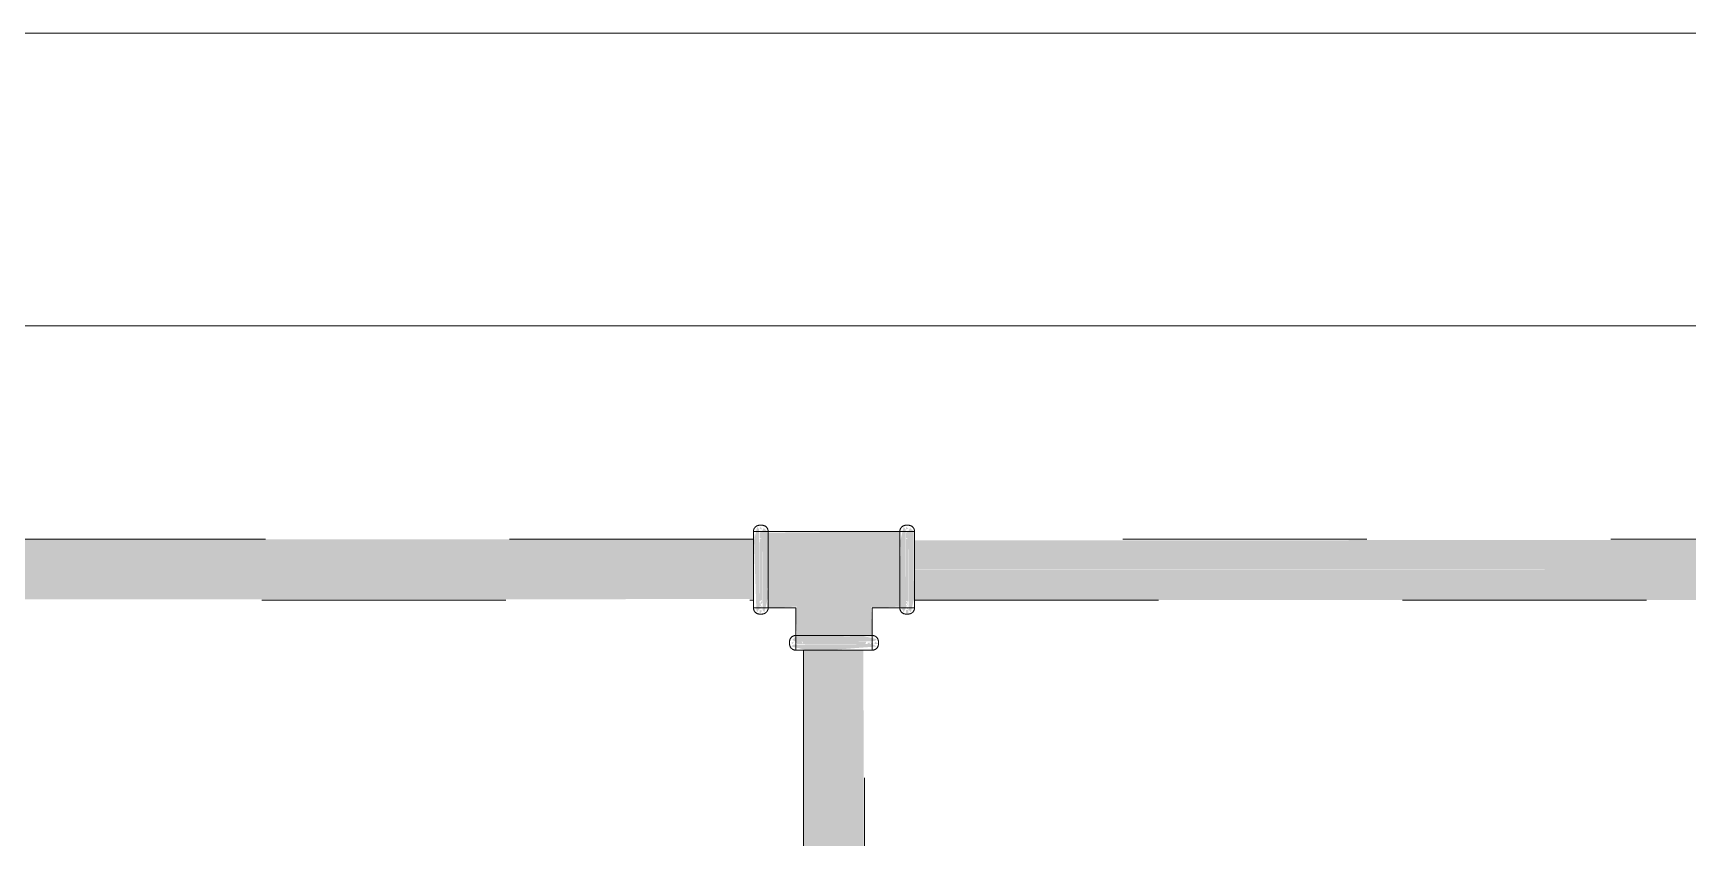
# Model space of a CAD drawing. Header units: metres. Extents: x 5 to 242, y -3 to 162.
# Drawn here: x 36.075 to 36.753, y 103.754 to 104.084 of the extents above; entities that cross this region are included whole.
import ezdxf

# ---------------------------------------------------------------- set-up
doc = ezdxf.new("R2010")
doc.units = ezdxf.units.M
doc.linetypes.add('Aligning Line', pattern=[0.012, 0.006, -0.006])
doc.linetypes.add('IMPORT-Dashed _3_', pattern=[0.75, 0.5, -0.25])
doc.layers.add('1053_ARQ_BASE_MATADOURO_dwg', color=7, linetype='Continuous', lineweight=5, true_color=0x767676)
for name, color, linetype, lineweight in [('A-PROJEÇÃO', 7, 'IMPORT-Dashed _3_', 15), ('A-VISTA03', 7, 'Continuous', 9), ('P-PIPE', 7, 'Continuous', 5)]:
    doc.layers.add(name, color=color, linetype=linetype, lineweight=lineweight)

# ---------------------------------------------------------------- blocks, each defined once
blk = doc.blocks.new('1053_ARQ_BASE_MATADOURO_dwg_arq geral tgov-4039641-CURRAL BOVINO')
at = {"layer": 'A-PROJEÇÃO', "color": 253, "true_color": 0xaaaaaa, "flags": 128}
blk.add_lwpolyline([(12.19959, 15.27815), (-3.05039, 15.27815), (-3.05039, 20.77815), (12.19959, 20.77815)], close=True, dxfattribs=at)
at = {"layer": 'A-VISTA03', "color": 253, "true_color": 0xaaaaaa, "flags": 128}
blk.add_lwpolyline([(11.69961, 20.27815), (11.69961, 20.89815), (-3.05039, 20.89815), (-3.05039, 20.77815), (11.57961, 20.77815), (11.57961, 20.27815)], dxfattribs=at)
blk = doc.blocks.new('1053_ARQ_BASE_MATADOURO_dwg-3625622-CURRAL BOVINO')
blk.add_blockref('1053_ARQ_BASE_MATADOURO_dwg_arq geral tgov-4039641-CURRAL BOVINO', (130.20979, 83.18603))

msp = doc.modelspace()

# ---------------------------------------------------------------- hatches: boundary and pattern name
at = {"layer": 'P-PIPE', "true_color": 0x7f7f7f}
h = msp.add_hatch(color=8, dxfattribs=at)
h.paths.add_polyline_path([(36.36992, 103.86418), (36.37015, 103.87062), (36.37021, 103.87935), (36.36992, 103.86551)])
h.paths.add_polyline_path([(36.36992, 103.84848), (36.37022, 103.84905), (36.36992, 103.84902)])
h.paths.add_polyline_path([(36.43561, 103.84848), (36.43592, 103.84905), (36.43553, 103.84848)])
h.paths.add_polyline_path([(36.37568, 103.84848), (36.38779, 103.84905), (36.40292, 103.86418), (36.41862, 103.84848), (36.43022, 103.84905), (36.43016, 103.87668), (36.43016, 103.87988), (36.37562, 103.87935), (36.37567, 103.85117), (36.37561, 103.84848)])
h.paths.add_polyline_path([(36.43242, 103.84865), (36.43293, 103.84971), (36.43242, 103.84946), (36.43242, 103.84891)])
h.paths.add_polyline_path([(36.37342, 103.84998), (36.37342, 103.85131), (36.37275, 103.85088), (36.37336, 103.85006)])
h.paths.add_polyline_path([(36.37342, 103.84865), (36.37291, 103.84971), (36.37242, 103.84946), (36.37308, 103.84892)])
h.paths.add_polyline_path([(36.43242, 103.84998), (36.43342, 103.85131), (36.43242, 103.85094), (36.43242, 103.85006)])
h.paths.add_polyline_path([(36.43242, 103.87705), (36.43342, 103.87705), (36.43342, 103.87988), (36.43242, 103.87935), (36.43242, 103.87778)])
h.paths.add_polyline_path([(36.37242, 103.87705), (36.37342, 103.87705), (36.37342, 103.87988), (36.37242, 103.87935), (36.37242, 103.87769)])
for points in [[(36.37143, 103.84666), (36.37242, 103.84848), (36.37221, 103.88077), (36.37143, 103.88171), (36.37014, 103.87626), (36.3711, 103.84767)], [(36.37441, 103.84666), (36.37568, 103.85211), (36.37553, 103.87988), (36.37411, 103.88135), (36.37342, 103.87986), (36.37363, 103.8476)], [(36.43143, 103.84666), (36.43242, 103.84865), (36.43227, 103.8807), (36.43143, 103.88171), (36.43016, 103.87626), (36.43031, 103.84848), (36.4311, 103.84767)], [(36.43441, 103.84666), (36.43568, 103.85211), (36.43553, 103.87988), (36.43409, 103.88132), (36.43342, 103.87988), (36.43357, 103.84767)], [(36.40238, 103.83129), (36.42044, 103.8327), (36.41862, 103.83368), (36.38633, 103.83347), (36.3854, 103.8327), (36.39085, 103.83142), (36.40014, 103.83139)], [(36.41091, 103.83468), (36.41951, 103.83489), (36.42044, 103.83567), (36.41523, 103.83695), (36.38722, 103.83679), (36.38575, 103.83537), (36.38722, 103.83468), (36.41077, 103.83468)]]:
    msp.add_hatch(color=8, dxfattribs=at).paths.add_polyline_path(points)
h = msp.add_hatch(color=8, dxfattribs=at)
h.paths.add_polyline_path([(36.37242, 103.85131), (36.37342, 103.85168), (36.37342, 103.87705), (36.37242, 103.87668), (36.37242, 103.85168)])
h.paths.add_polyline_path([(36.37242, 103.84946), (36.37317, 103.85031), (36.37242, 103.85037), (36.37242, 103.84951)])
h.paths.add_polyline_path([(36.37242, 103.84772), (36.37308, 103.84892), (36.37242, 103.84894), (36.37242, 103.84785)])
h.paths.add_polyline_path([(36.37242, 103.84598), (36.37342, 103.84732), (36.37242, 103.84767), (36.37242, 103.84666)])
h.paths.add_polyline_path([(36.37342, 103.88065), (36.37291, 103.88171), (36.37242, 103.88105), (36.37329, 103.8807)])
h = msp.add_hatch(color=8, dxfattribs=at)
h.paths.add_polyline_path([(36.43342, 103.85131), (36.43342, 103.87705), (36.43242, 103.87668), (36.43242, 103.85131)])
h.paths.add_polyline_path([(36.43342, 103.84946), (36.43287, 103.85059), (36.43293, 103.84971), (36.43306, 103.84964)])
h.paths.add_polyline_path([(36.43342, 103.84772), (36.43288, 103.84902), (36.4326, 103.84848), (36.43328, 103.84785)])
h.paths.add_polyline_path([(36.43242, 103.84598), (36.43342, 103.84598), (36.43342, 103.84772), (36.43242, 103.84767), (36.43242, 103.84666)])
h.paths.add_polyline_path([(36.43242, 103.88065), (36.43342, 103.88105), (36.43242, 103.88171), (36.43242, 103.8807)])
at = {"layer": 'P-PIPE', "true_color": 0xc0c0c0}
for points in [[(35.46209, 103.86418), (36.36992, 103.86418), (36.36992, 103.87668), (35.36992, 103.87624), (35.36992, 103.86418)], [(40.60939, 103.86418), (40.61962, 103.8642), (40.61962, 103.87668), (36.43592, 103.87626), (36.43592, 103.86418), (40.59927, 103.86418)], [(35.36992, 103.85168), (36.36992, 103.85211), (36.36992, 103.86418), (35.36992, 103.86414), (35.36992, 103.85169)], [(36.43592, 103.85168), (40.61962, 103.85211), (40.61962, 103.86418), (36.43592, 103.86411), (36.43592, 103.85211)], [(36.39043, 103.28078), (36.40292, 103.28078), (36.40292, 103.83118), (36.39042, 103.83118), (36.39042, 103.28078)], [(36.41525, 103.28078), (36.41542, 103.28078), (36.41499, 103.83118), (36.40292, 103.83118), (36.403, 103.28078), (36.41525, 103.28078)]]:
    msp.add_hatch(color=9, dxfattribs=at).paths.add_polyline_path(points)
at = {"layer": 'P-PIPE', "true_color": 0x7f7f7f}
h = msp.add_hatch(color=8, dxfattribs=at)
h.paths.add_polyline_path([(36.38776, 103.83368), (36.39005, 103.83368), (36.38968, 103.83468), (36.38722, 103.83468), (36.38775, 103.83368)])
h.paths.add_polyline_path([(36.41579, 103.83368), (36.41616, 103.83468), (36.41579, 103.83468)])
h.paths.add_polyline_path([(36.41765, 103.83368), (36.41805, 103.83468), (36.41739, 103.83417), (36.41755, 103.83386)])
h.paths.add_polyline_path([(36.41862, 103.83679), (36.41805, 103.84905), (36.40292, 103.86418), (36.38722, 103.84848), (36.38779, 103.83689), (36.41593, 103.83693), (36.41853, 103.83688)])
h = msp.add_hatch(color=8, dxfattribs=at)
h.paths.add_polyline_path([(36.41579, 103.83368), (36.41579, 103.83468), (36.39005, 103.83468), (36.39005, 103.83368), (36.41431, 103.83368)])
h.paths.add_polyline_path([(36.41765, 103.83368), (36.4168, 103.83444), (36.41673, 103.83368), (36.41759, 103.83368)])
h.paths.add_polyline_path([(36.41808, 103.83368), (36.41915, 103.83393), (36.41818, 103.83435), (36.41805, 103.83368)])
h.paths.add_polyline_path([(36.38605, 103.83368), (36.3864, 103.83468), (36.3854, 103.83418)])
h.paths.add_polyline_path([(36.42112, 103.83368), (36.41979, 103.83468), (36.41944, 103.83368), (36.42044, 103.83368)])

# ---------------------------------------------------------------- linework, layer by layer
at = {"layer": 'P-PIPE'}
for p, q in [((36.43592, 103.87988), (36.36992, 103.87988)), ((36.36992, 103.87988), (36.36992, 103.84848)), ((36.37342, 103.88238), (36.37242, 103.88238)), ((36.43342, 103.88238), (36.43242, 103.88238)), ((36.43592, 103.84848), (36.43592, 103.87988)), ((36.36992, 103.84848), (36.38722, 103.84848)), ((36.37242, 103.84598), (36.37342, 103.84598)), ((36.38722, 103.84848), (36.38722, 103.83118)), ((36.41862, 103.84848), (36.43592, 103.84848)), ((36.41862, 103.83118), (36.41862, 103.84848)), ((36.43242, 103.84598), (36.43342, 103.84598)), ((36.38472, 103.83468), (36.38472, 103.83368)), ((36.38722, 103.83118), (36.41862, 103.83118)), ((36.42112, 103.83368), (36.42112, 103.83468))]:
    msp.add_line(p, q, dxfattribs=at)
at = {"layer": 'P-PIPE', "linetype": 'Aligning Line', "lineweight": 15}
for p, q in [((36.36992, 103.87668), (35.36874, 103.87668)), ((40.62134, 103.87668), (36.43592, 103.87668)), ((35.36843, 103.85168), (36.36992, 103.85168)), ((36.43592, 103.85168), (40.62164, 103.85168)), ((36.39042, 103.83118), (36.39042, 103.2789)), ((36.41542, 103.2789), (36.41542, 103.83118))]:
    msp.add_line(p, q, dxfattribs=at)
at = {"layer": 'P-PIPE', "flags": 128}
for points in [[(36.36992, 103.87988), (36.36992, 103.87998), (36.36993, 103.88008), (36.36994, 103.88018), (36.36995, 103.88028), (36.36997, 103.88038), (36.36999, 103.88048), (36.37002, 103.88058), (36.37005, 103.88067), (36.37008, 103.88077), (36.37012, 103.88086), (36.37016, 103.88095), (36.3702, 103.88104), (36.37025, 103.88113), (36.3703, 103.88121), (36.37036, 103.8813), (36.37041, 103.88138), (36.37048, 103.88146), (36.37054, 103.88153), (36.37061, 103.88161), (36.37068, 103.88168), (36.37075, 103.88175), (36.37083, 103.88181), (36.3709, 103.88187), (36.37099, 103.88193), (36.37107, 103.88199), (36.37115, 103.88204), (36.37124, 103.88209), (36.37133, 103.88213), (36.37142, 103.88218), (36.37151, 103.88221), (36.37161, 103.88225), (36.3717, 103.88228), (36.3718, 103.88231), (36.3719, 103.88233), (36.37199, 103.88235), (36.37209, 103.88236), (36.37219, 103.88237), (36.37229, 103.88238), (36.37239, 103.88238), (36.37242, 103.88238)], [(36.36992, 103.87764), (36.36992, 103.87795), (36.36992, 103.87824), (36.36992, 103.87851), (36.36992, 103.87876), (36.36992, 103.87898), (36.36992, 103.87918), (36.36992, 103.87935), (36.36992, 103.8795), (36.36992, 103.87963), (36.36992, 103.87973), (36.36992, 103.8798), (36.36992, 103.87985), (36.36992, 103.87988), (36.36992, 103.87988)], [(36.36992, 103.87988), (36.36992, 103.87987), (36.36992, 103.87983), (36.36992, 103.87977), (36.36992, 103.87968), (36.36992, 103.87957), (36.36992, 103.87943), (36.36992, 103.87927), (36.36992, 103.87909), (36.36992, 103.87888), (36.36992, 103.87865), (36.36992, 103.87839), (36.36992, 103.87811), (36.36992, 103.87781), (36.36992, 103.87749), (36.36992, 103.87714), (36.36992, 103.87678), (36.36992, 103.87639), (36.36992, 103.87599), (36.36992, 103.87556), (36.36992, 103.87512), (36.36992, 103.87466), (36.36992, 103.87419), (36.36992, 103.8737), (36.36992, 103.87319), (36.36992, 103.87267), (36.36992, 103.87213), (36.36992, 103.87158), (36.36992, 103.87102), (36.36992, 103.87045), (36.36992, 103.86987), (36.36992, 103.86928), (36.36992, 103.86869), (36.36992, 103.86808), (36.36992, 103.86747), (36.36992, 103.86685), (36.36992, 103.86623), (36.36992, 103.86561), (36.36992, 103.86498), (36.36992, 103.86435), (36.36992, 103.86373), (36.36992, 103.8631), (36.36992, 103.86247), (36.36992, 103.86185), (36.36992, 103.86123), (36.36992, 103.86062), (36.36992, 103.86001), (36.36992, 103.85941), (36.36992, 103.85881), (36.36992, 103.85823), (36.36992, 103.85765), (36.36992, 103.85709), (36.36992, 103.85653), (36.36992, 103.85599), (36.36992, 103.85546), (36.36992, 103.85494), (36.36992, 103.85444), (36.36992, 103.85396), (36.36992, 103.85349), (36.36992, 103.85304), (36.36992, 103.85261), (36.36992, 103.85219), (36.36992, 103.8518), (36.36992, 103.85142), (36.36992, 103.85107), (36.36992, 103.85073), (36.36992, 103.85042), (36.36992, 103.85013), (36.36992, 103.84986), (36.36992, 103.84961), (36.36992, 103.84939), (36.36992, 103.84919), (36.36992, 103.84902), (36.36992, 103.84887), (36.36992, 103.84874), (36.36992, 103.84864), (36.36992, 103.84857), (36.36992, 103.84851), (36.36992, 103.84849), (36.36992, 103.84848)], [(36.37342, 103.88238), (36.37352, 103.88238), (36.37362, 103.88238), (36.37372, 103.88237), (36.37382, 103.88235), (36.37392, 103.88233), (36.37401, 103.88231), (36.37411, 103.88229), (36.37421, 103.88226), (36.3743, 103.88222), (36.37439, 103.88219), (36.37448, 103.88215), (36.37457, 103.8821), (36.37466, 103.88205), (36.37475, 103.882), (36.37483, 103.88195), (36.37491, 103.88189), (36.37499, 103.88183), (36.37507, 103.88176), (36.37514, 103.8817), (36.37521, 103.88163), (36.37528, 103.88155), (36.37535, 103.88148), (36.37541, 103.8814), (36.37547, 103.88132), (36.37552, 103.88124), (36.37558, 103.88115), (36.37562, 103.88106), (36.37567, 103.88097), (36.37571, 103.88088), (36.37575, 103.88079), (36.37578, 103.8807), (36.37581, 103.8806), (36.37584, 103.8805), (36.37586, 103.88041), (36.37588, 103.88031), (36.3759, 103.88021), (36.37591, 103.88011), (36.37592, 103.88001), (36.37592, 103.87991), (36.37592, 103.87988)], [(36.37592, 103.87988), (36.37592, 103.87987), (36.37592, 103.87983), (36.37592, 103.87977), (36.37592, 103.87968), (36.37592, 103.87957), (36.37592, 103.87943), (36.37592, 103.87927), (36.37592, 103.87909), (36.37592, 103.87888), (36.37592, 103.87865), (36.37592, 103.87839), (36.37592, 103.87811), (36.37592, 103.87781)], [(36.37592, 103.84848), (36.37592, 103.8485), (36.37592, 103.84853), (36.37592, 103.8486), (36.37592, 103.84868), (36.37592, 103.8488), (36.37592, 103.84893), (36.37592, 103.8491), (36.37592, 103.84928), (36.37592, 103.84949), (36.37592, 103.84972), (36.37592, 103.84998), (36.37592, 103.85026), (36.37592, 103.85056), (36.37592, 103.85088), (36.37592, 103.85123), (36.37592, 103.85159), (36.37592, 103.85198), (36.37592, 103.85238), (36.37592, 103.8528), (36.37592, 103.85325), (36.37592, 103.85371), (36.37592, 103.85418), (36.37592, 103.85467), (36.37592, 103.85518), (36.37592, 103.8557), (36.37592, 103.85624), (36.37592, 103.85678), (36.37592, 103.85734), (36.37592, 103.85791), (36.37592, 103.8585), (36.37592, 103.85909), (36.37592, 103.85968), (36.37592, 103.86029), (36.37592, 103.8609), (36.37592, 103.86152), (36.37592, 103.86214), (36.37592, 103.86276), (36.37592, 103.86339), (36.37592, 103.86401), (36.37592, 103.86464), (36.37592, 103.86527), (36.37592, 103.8659), (36.37592, 103.86652), (36.37592, 103.86714), (36.37592, 103.86775), (36.37592, 103.86836), (36.37592, 103.86896), (36.37592, 103.86956), (36.37592, 103.87014), (36.37592, 103.87072), (36.37592, 103.87128), (36.37592, 103.87184), (36.37592, 103.87238), (36.37592, 103.87291), (36.37592, 103.87342), (36.37592, 103.87392), (36.37592, 103.87441), (36.37592, 103.87488), (36.37592, 103.87533), (36.37592, 103.87576), (36.37592, 103.87618), (36.37592, 103.87657), (36.37592, 103.87695), (36.37592, 103.8773), (36.37592, 103.87764), (36.37592, 103.87795), (36.37592, 103.87824), (36.37592, 103.87851), (36.37592, 103.87876), (36.37592, 103.87898), (36.37592, 103.87918), (36.37592, 103.87935), (36.37592, 103.8795), (36.37592, 103.87963), (36.37592, 103.87973), (36.37592, 103.8798), (36.37592, 103.87985), (36.37592, 103.87988), (36.37592, 103.87988)], [(36.42992, 103.87988), (36.42992, 103.87998), (36.42993, 103.88008), (36.42994, 103.88018), (36.42995, 103.88028), (36.42997, 103.88038), (36.42999, 103.88048), (36.43002, 103.88058), (36.43005, 103.88067), (36.43008, 103.88077), (36.43012, 103.88086), (36.43016, 103.88095), (36.4302, 103.88104), (36.43025, 103.88113), (36.4303, 103.88121), (36.43036, 103.8813), (36.43041, 103.88138), (36.43048, 103.88146), (36.43054, 103.88153), (36.43061, 103.88161), (36.43068, 103.88168), (36.43075, 103.88175), (36.43083, 103.88181), (36.4309, 103.88187), (36.43099, 103.88193), (36.43107, 103.88199), (36.43115, 103.88204), (36.43124, 103.88209), (36.43133, 103.88213), (36.43142, 103.88218), (36.43151, 103.88221), (36.43161, 103.88225), (36.4317, 103.88228), (36.4318, 103.88231), (36.4319, 103.88233), (36.43199, 103.88235), (36.43209, 103.88236), (36.43219, 103.88237), (36.43229, 103.88238), (36.43239, 103.88238), (36.43242, 103.88238)], [(36.42992, 103.87764), (36.42992, 103.87795), (36.42992, 103.87824), (36.42992, 103.87851), (36.42992, 103.87876), (36.42992, 103.87898), (36.42992, 103.87918), (36.42992, 103.87935), (36.42992, 103.8795), (36.42992, 103.87963), (36.42992, 103.87973), (36.42992, 103.8798), (36.42992, 103.87985), (36.42992, 103.87988), (36.42992, 103.87988)], [(36.42992, 103.87988), (36.42992, 103.87987), (36.42992, 103.87983), (36.42992, 103.87977), (36.42992, 103.87968), (36.42992, 103.87957), (36.42992, 103.87943), (36.42992, 103.87927), (36.42992, 103.87909), (36.42992, 103.87888), (36.42992, 103.87865), (36.42992, 103.87839), (36.42992, 103.87811), (36.42992, 103.87781), (36.42992, 103.87749), (36.42992, 103.87714), (36.42992, 103.87678), (36.42992, 103.87639), (36.42992, 103.87599), (36.42992, 103.87556), (36.42992, 103.87512), (36.42992, 103.87466), (36.42992, 103.87419), (36.42992, 103.8737), (36.42992, 103.87319), (36.42992, 103.87267), (36.42992, 103.87213), (36.42992, 103.87158), (36.42992, 103.87102), (36.42992, 103.87045), (36.42992, 103.86987), (36.42992, 103.86928), (36.42992, 103.86869), (36.42992, 103.86808), (36.42992, 103.86747), (36.42992, 103.86685), (36.42992, 103.86623), (36.42992, 103.86561), (36.42992, 103.86498), (36.42992, 103.86435), (36.42992, 103.86373), (36.42992, 103.8631), (36.42992, 103.86247), (36.42992, 103.86185), (36.42992, 103.86123), (36.42992, 103.86062), (36.42992, 103.86001), (36.42992, 103.85941), (36.42992, 103.85881), (36.42992, 103.85823), (36.42992, 103.85765), (36.42992, 103.85709), (36.42992, 103.85653), (36.42992, 103.85599), (36.42992, 103.85546), (36.42992, 103.85494), (36.42992, 103.85444), (36.42992, 103.85396), (36.42992, 103.85349), (36.42992, 103.85304), (36.42992, 103.85261), (36.42992, 103.85219), (36.42992, 103.8518), (36.42992, 103.85142), (36.42992, 103.85107), (36.42992, 103.85073), (36.42992, 103.85042), (36.42992, 103.85013), (36.42992, 103.84986), (36.42992, 103.84961), (36.42992, 103.84939), (36.42992, 103.84919), (36.42992, 103.84902), (36.42992, 103.84887), (36.42992, 103.84874), (36.42992, 103.84864), (36.42992, 103.84857), (36.42992, 103.84851), (36.42992, 103.84849), (36.42992, 103.84848)], [(36.43342, 103.88238), (36.43352, 103.88238), (36.43362, 103.88238), (36.43372, 103.88237), (36.43382, 103.88235), (36.43392, 103.88233), (36.43401, 103.88231), (36.43411, 103.88229), (36.43421, 103.88226), (36.4343, 103.88222), (36.43439, 103.88219), (36.43448, 103.88215), (36.43457, 103.8821), (36.43466, 103.88205), (36.43475, 103.882), (36.43483, 103.88195), (36.43491, 103.88189), (36.43499, 103.88183), (36.43507, 103.88176), (36.43514, 103.8817), (36.43521, 103.88163), (36.43528, 103.88155), (36.43535, 103.88148), (36.43541, 103.8814), (36.43547, 103.88132), (36.43552, 103.88124), (36.43558, 103.88115), (36.43562, 103.88106), (36.43567, 103.88097), (36.43571, 103.88088), (36.43575, 103.88079), (36.43578, 103.8807), (36.43581, 103.8806), (36.43584, 103.8805), (36.43586, 103.88041), (36.43588, 103.88031), (36.4359, 103.88021), (36.43591, 103.88011), (36.43592, 103.88001), (36.43592, 103.87991), (36.43592, 103.87988)], [(36.43592, 103.87988), (36.43592, 103.87987), (36.43592, 103.87983), (36.43592, 103.87977), (36.43592, 103.87968), (36.43592, 103.87957), (36.43592, 103.87943), (36.43592, 103.87927), (36.43592, 103.87909), (36.43592, 103.87888), (36.43592, 103.87865), (36.43592, 103.87839), (36.43592, 103.87811), (36.43592, 103.87781)], [(36.43592, 103.84848), (36.43592, 103.8485), (36.43592, 103.84853), (36.43592, 103.8486), (36.43592, 103.84868), (36.43592, 103.8488), (36.43592, 103.84893), (36.43592, 103.8491), (36.43592, 103.84928), (36.43592, 103.84949), (36.43592, 103.84972), (36.43592, 103.84998), (36.43592, 103.85026), (36.43592, 103.85056), (36.43592, 103.85088), (36.43592, 103.85123), (36.43592, 103.85159), (36.43592, 103.85198), (36.43592, 103.85238), (36.43592, 103.8528), (36.43592, 103.85325), (36.43592, 103.85371), (36.43592, 103.85418), (36.43592, 103.85467), (36.43592, 103.85518), (36.43592, 103.8557), (36.43592, 103.85624), (36.43592, 103.85678), (36.43592, 103.85734), (36.43592, 103.85791), (36.43592, 103.8585), (36.43592, 103.85909), (36.43592, 103.85968), (36.43592, 103.86029), (36.43592, 103.8609), (36.43592, 103.86152), (36.43592, 103.86214), (36.43592, 103.86276), (36.43592, 103.86339), (36.43592, 103.86401), (36.43592, 103.86464), (36.43592, 103.86527), (36.43592, 103.8659), (36.43592, 103.86652), (36.43592, 103.86714), (36.43592, 103.86775), (36.43592, 103.86836), (36.43592, 103.86896), (36.43592, 103.86956), (36.43592, 103.87014), (36.43592, 103.87072), (36.43592, 103.87128), (36.43592, 103.87184), (36.43592, 103.87238), (36.43592, 103.87291), (36.43592, 103.87342), (36.43592, 103.87392), (36.43592, 103.87441), (36.43592, 103.87488), (36.43592, 103.87533), (36.43592, 103.87576), (36.43592, 103.87618), (36.43592, 103.87657), (36.43592, 103.87695), (36.43592, 103.8773), (36.43592, 103.87764), (36.43592, 103.87795), (36.43592, 103.87824), (36.43592, 103.87851), (36.43592, 103.87876), (36.43592, 103.87898), (36.43592, 103.87918), (36.43592, 103.87935), (36.43592, 103.8795), (36.43592, 103.87963), (36.43592, 103.87973), (36.43592, 103.8798), (36.43592, 103.87985), (36.43592, 103.87988), (36.43592, 103.87988)], [(36.36992, 103.84848), (36.36992, 103.8485), (36.36992, 103.84853), (36.36992, 103.8486), (36.36992, 103.84868), (36.36992, 103.8488), (36.36992, 103.84893), (36.36992, 103.8491), (36.36992, 103.84928), (36.36992, 103.84949), (36.36992, 103.84972), (36.36992, 103.84998), (36.36992, 103.85026), (36.36992, 103.85056)], [(36.37242, 103.84598), (36.37232, 103.84599), (36.37222, 103.84599), (36.37212, 103.846), (36.37202, 103.84602), (36.37192, 103.84603), (36.37182, 103.84606), (36.37173, 103.84608), (36.37163, 103.84611), (36.37154, 103.84614), (36.37145, 103.84618), (36.37135, 103.84622), (36.37126, 103.84627), (36.37118, 103.84631), (36.37109, 103.84637), (36.37101, 103.84642), (36.37093, 103.84648), (36.37085, 103.84654), (36.37077, 103.8466), (36.3707, 103.84667), (36.37063, 103.84674), (36.37056, 103.84682), (36.37049, 103.84689), (36.37043, 103.84697), (36.37037, 103.84705), (36.37032, 103.84713), (36.37026, 103.84722), (36.37021, 103.84731), (36.37017, 103.8474), (36.37013, 103.84749), (36.37009, 103.84758), (36.37005, 103.84767), (36.37002, 103.84777), (36.37, 103.84786), (36.36997, 103.84796), (36.36996, 103.84806), (36.36994, 103.84816), (36.36993, 103.84826), (36.36992, 103.84836), (36.36992, 103.84846), (36.36992, 103.84848)], [(36.37592, 103.84848), (36.37592, 103.84838), (36.37591, 103.84828), (36.3759, 103.84819), (36.37589, 103.84809), (36.37587, 103.84799), (36.37585, 103.84789), (36.37582, 103.84779), (36.37579, 103.8477), (36.37576, 103.8476), (36.37572, 103.84751), (36.37568, 103.84742), (36.37564, 103.84733), (36.37559, 103.84724), (36.37554, 103.84716), (36.37548, 103.84707), (36.37542, 103.84699), (36.37536, 103.84691), (36.3753, 103.84684), (36.37523, 103.84676), (36.37516, 103.84669), (36.37509, 103.84662), (36.37501, 103.84656), (36.37493, 103.8465), (36.37485, 103.84644), (36.37477, 103.84638), (36.37468, 103.84633), (36.3746, 103.84628), (36.37451, 103.84623), (36.37442, 103.84619), (36.37433, 103.84615), (36.37423, 103.84612), (36.37414, 103.84609), (36.37404, 103.84606), (36.37394, 103.84604), (36.37384, 103.84602), (36.37375, 103.84601), (36.37365, 103.84599), (36.37355, 103.84599), (36.37345, 103.84598), (36.37342, 103.84598)], [(36.37592, 103.85073), (36.37592, 103.85042), (36.37592, 103.85013), (36.37592, 103.84986), (36.37592, 103.84961), (36.37592, 103.84939), (36.37592, 103.84919), (36.37592, 103.84902), (36.37592, 103.84887), (36.37592, 103.84874), (36.37592, 103.84864), (36.37592, 103.84857), (36.37592, 103.84851), (36.37592, 103.84849), (36.37592, 103.84848)], [(36.42992, 103.84848), (36.42992, 103.8485), (36.42992, 103.84853), (36.42992, 103.8486), (36.42992, 103.84868), (36.42992, 103.8488), (36.42992, 103.84893), (36.42992, 103.8491), (36.42992, 103.84928), (36.42992, 103.84949), (36.42992, 103.84972), (36.42992, 103.84998), (36.42992, 103.85026), (36.42992, 103.85056)], [(36.43242, 103.84598), (36.43232, 103.84599), (36.43222, 103.84599), (36.43212, 103.846), (36.43202, 103.84602), (36.43192, 103.84603), (36.43182, 103.84606), (36.43173, 103.84608), (36.43163, 103.84611), (36.43154, 103.84614), (36.43145, 103.84618), (36.43135, 103.84622), (36.43126, 103.84627), (36.43118, 103.84631), (36.43109, 103.84637), (36.43101, 103.84642), (36.43093, 103.84648), (36.43085, 103.84654), (36.43077, 103.8466), (36.4307, 103.84667), (36.43063, 103.84674), (36.43056, 103.84682), (36.43049, 103.84689), (36.43043, 103.84697), (36.43037, 103.84705), (36.43032, 103.84713), (36.43026, 103.84722), (36.43021, 103.84731), (36.43017, 103.8474), (36.43013, 103.84749), (36.43009, 103.84758), (36.43005, 103.84767), (36.43002, 103.84777), (36.43, 103.84786), (36.42997, 103.84796), (36.42996, 103.84806), (36.42994, 103.84816), (36.42993, 103.84826), (36.42992, 103.84836), (36.42992, 103.84846), (36.42992, 103.84848)], [(36.43592, 103.84848), (36.43592, 103.84838), (36.43591, 103.84828), (36.4359, 103.84819), (36.43589, 103.84809), (36.43587, 103.84799), (36.43585, 103.84789), (36.43582, 103.84779), (36.43579, 103.8477), (36.43576, 103.8476), (36.43572, 103.84751), (36.43568, 103.84742), (36.43564, 103.84733), (36.43559, 103.84724), (36.43554, 103.84716), (36.43548, 103.84707), (36.43542, 103.84699), (36.43536, 103.84691), (36.4353, 103.84684), (36.43523, 103.84676), (36.43516, 103.84669), (36.43509, 103.84662), (36.43501, 103.84656), (36.43493, 103.8465), (36.43485, 103.84644), (36.43477, 103.84638), (36.43468, 103.84633), (36.4346, 103.84628), (36.43451, 103.84623), (36.43442, 103.84619), (36.43433, 103.84615), (36.43423, 103.84612), (36.43414, 103.84609), (36.43404, 103.84606), (36.43394, 103.84604), (36.43384, 103.84602), (36.43375, 103.84601), (36.43365, 103.84599), (36.43355, 103.84599), (36.43345, 103.84598), (36.43342, 103.84598)], [(36.43592, 103.85073), (36.43592, 103.85042), (36.43592, 103.85013), (36.43592, 103.84986), (36.43592, 103.84961), (36.43592, 103.84939), (36.43592, 103.84919), (36.43592, 103.84902), (36.43592, 103.84887), (36.43592, 103.84874), (36.43592, 103.84864), (36.43592, 103.84857), (36.43592, 103.84851), (36.43592, 103.84849), (36.43592, 103.84848)], [(36.38472, 103.83468), (36.38472, 103.83478), (36.38473, 103.83488), (36.38474, 103.83498), (36.38475, 103.83508), (36.38477, 103.83518), (36.38479, 103.83528), (36.38482, 103.83538), (36.38485, 103.83547), (36.38488, 103.83557), (36.38492, 103.83566), (36.38496, 103.83575), (36.385, 103.83584), (36.38505, 103.83593), (36.3851, 103.83601), (36.38516, 103.8361), (36.38521, 103.83618), (36.38528, 103.83626), (36.38534, 103.83633), (36.38541, 103.83641), (36.38548, 103.83648), (36.38555, 103.83655), (36.38563, 103.83661), (36.3857, 103.83667), (36.38579, 103.83673), (36.38587, 103.83679), (36.38595, 103.83684), (36.38604, 103.83689), (36.38613, 103.83693), (36.38622, 103.83698), (36.38631, 103.83701), (36.38641, 103.83705), (36.3865, 103.83708), (36.3866, 103.83711), (36.3867, 103.83713), (36.38679, 103.83715), (36.38689, 103.83716), (36.38699, 103.83717), (36.38709, 103.83718), (36.38719, 103.83718), (36.38722, 103.83718)], [(36.38722, 103.83118), (36.38712, 103.83119), (36.38702, 103.83119), (36.38692, 103.8312), (36.38682, 103.83122), (36.38672, 103.83123), (36.38662, 103.83126), (36.38653, 103.83128), (36.38643, 103.83131), (36.38634, 103.83134), (36.38625, 103.83138), (36.38615, 103.83142), (36.38606, 103.83147), (36.38598, 103.83151), (36.38589, 103.83157), (36.38581, 103.83162), (36.38573, 103.83168), (36.38565, 103.83174), (36.38557, 103.8318), (36.3855, 103.83187), (36.38543, 103.83194), (36.38536, 103.83202), (36.38529, 103.83209), (36.38523, 103.83217), (36.38517, 103.83225), (36.38512, 103.83233), (36.38506, 103.83242), (36.38501, 103.83251), (36.38497, 103.8326), (36.38493, 103.83269), (36.38489, 103.83278), (36.38485, 103.83287), (36.38482, 103.83297), (36.3848, 103.83306), (36.38477, 103.83316), (36.38476, 103.83326), (36.38474, 103.83336), (36.38473, 103.83346), (36.38472, 103.83356), (36.38472, 103.83366), (36.38472, 103.83368)], [(36.38722, 103.83718), (36.38723, 103.83718), (36.38727, 103.83718), (36.38733, 103.83718), (36.38742, 103.83718), (36.38753, 103.83718), (36.38767, 103.83718), (36.38783, 103.83718), (36.38802, 103.83718), (36.38823, 103.83718), (36.38846, 103.83718), (36.38871, 103.83718), (36.38899, 103.83718), (36.38929, 103.83718)], [(36.41862, 103.83718), (36.41861, 103.83718), (36.41857, 103.83718), (36.41851, 103.83718), (36.41842, 103.83718), (36.41831, 103.83718), (36.41817, 103.83718), (36.41801, 103.83718), (36.41782, 103.83718), (36.41761, 103.83718), (36.41738, 103.83718), (36.41712, 103.83718), (36.41685, 103.83718), (36.41654, 103.83718), (36.41622, 103.83718), (36.41588, 103.83718), (36.41551, 103.83718), (36.41513, 103.83718), (36.41472, 103.83718), (36.4143, 103.83718), (36.41386, 103.83718), (36.4134, 103.83718), (36.41292, 103.83718), (36.41243, 103.83718), (36.41192, 103.83718), (36.4114, 103.83718), (36.41087, 103.83718), (36.41032, 103.83718), (36.40976, 103.83718), (36.40919, 103.83718), (36.40861, 103.83718), (36.40802, 103.83718), (36.40742, 103.83718), (36.40682, 103.83718), (36.4062, 103.83718), (36.40559, 103.83718), (36.40497, 103.83718), (36.40434, 103.83718), (36.40372, 103.83718), (36.40309, 103.83718), (36.40246, 103.83718), (36.40183, 103.83718), (36.40121, 103.83718), (36.40059, 103.83718), (36.39997, 103.83718), (36.39935, 103.83718), (36.39874, 103.83718), (36.39814, 103.83718), (36.39755, 103.83718), (36.39696, 103.83718), (36.39639, 103.83718), (36.39582, 103.83718), (36.39527, 103.83718), (36.39472, 103.83718), (36.39419, 103.83718), (36.39368, 103.83718), (36.39318, 103.83718), (36.39269, 103.83718), (36.39223, 103.83718), (36.39178, 103.83718), (36.39134, 103.83718), (36.39093, 103.83718), (36.39053, 103.83718), (36.39016, 103.83718), (36.3898, 103.83718), (36.38947, 103.83718), (36.38915, 103.83718), (36.38886, 103.83718), (36.38859, 103.83718), (36.38835, 103.83718), (36.38813, 103.83718), (36.38793, 103.83718), (36.38775, 103.83718), (36.3876, 103.83718), (36.38748, 103.83718), (36.38738, 103.83718), (36.3873, 103.83718), (36.38725, 103.83718), (36.38722, 103.83718), (36.38722, 103.83718)], [(36.38947, 103.83118), (36.38915, 103.83118), (36.38886, 103.83118), (36.38859, 103.83118), (36.38835, 103.83118), (36.38813, 103.83118), (36.38793, 103.83118), (36.38775, 103.83118), (36.3876, 103.83118), (36.38748, 103.83118), (36.38738, 103.83118), (36.3873, 103.83118), (36.38725, 103.83118), (36.38722, 103.83118), (36.38722, 103.83118)], [(36.38722, 103.83118), (36.38723, 103.83118), (36.38727, 103.83118), (36.38733, 103.83118), (36.38742, 103.83118), (36.38753, 103.83118), (36.38767, 103.83118), (36.38783, 103.83118), (36.38802, 103.83118), (36.38823, 103.83118), (36.38846, 103.83118), (36.38871, 103.83118), (36.38899, 103.83118), (36.38929, 103.83118), (36.38962, 103.83118), (36.38996, 103.83118), (36.39033, 103.83118), (36.39071, 103.83118), (36.39112, 103.83118), (36.39154, 103.83118), (36.39198, 103.83118), (36.39244, 103.83118), (36.39292, 103.83118), (36.39341, 103.83118), (36.39391, 103.83118), (36.39444, 103.83118), (36.39497, 103.83118), (36.39552, 103.83118), (36.39608, 103.83118), (36.39665, 103.83118), (36.39723, 103.83118), (36.39782, 103.83118), (36.39842, 103.83118), (36.39902, 103.83118), (36.39963, 103.83118), (36.40025, 103.83118), (36.40087, 103.83118), (36.4015, 103.83118), (36.40212, 103.83118), (36.40275, 103.83118), (36.40338, 103.83118), (36.404, 103.83118), (36.40463, 103.83118), (36.40525, 103.83118), (36.40587, 103.83118), (36.40649, 103.83118), (36.40709, 103.83118), (36.4077, 103.83118), (36.40829, 103.83118), (36.40888, 103.83118), (36.40945, 103.83118), (36.41002, 103.83118), (36.41057, 103.83118), (36.41111, 103.83118), (36.41164, 103.83118), (36.41216, 103.83118), (36.41266, 103.83118), (36.41314, 103.83118), (36.41361, 103.83118), (36.41406, 103.83118), (36.4145, 103.83118), (36.41491, 103.83118), (36.41531, 103.83118), (36.41568, 103.83118), (36.41604, 103.83118), (36.41637, 103.83118), (36.41669, 103.83118), (36.41698, 103.83118), (36.41724, 103.83118), (36.41749, 103.83118), (36.41771, 103.83118), (36.41791, 103.83118), (36.41809, 103.83118), (36.41824, 103.83118), (36.41836, 103.83118), (36.41846, 103.83118), (36.41854, 103.83118), (36.41859, 103.83118), (36.41862, 103.83118), (36.41862, 103.83118)], [(36.41637, 103.83718), (36.41669, 103.83718), (36.41698, 103.83718), (36.41724, 103.83718), (36.41749, 103.83718), (36.41771, 103.83718), (36.41791, 103.83718), (36.41809, 103.83718), (36.41824, 103.83718), (36.41836, 103.83718), (36.41846, 103.83718), (36.41854, 103.83718), (36.41859, 103.83718), (36.41862, 103.83718), (36.41862, 103.83718)], [(36.41862, 103.83118), (36.41861, 103.83118), (36.41857, 103.83118), (36.41851, 103.83118), (36.41842, 103.83118), (36.41831, 103.83118), (36.41817, 103.83118), (36.41801, 103.83118), (36.41782, 103.83118), (36.41761, 103.83118), (36.41738, 103.83118), (36.41712, 103.83118), (36.41685, 103.83118), (36.41654, 103.83118)], [(36.41862, 103.83718), (36.41872, 103.83718), (36.41882, 103.83718), (36.41892, 103.83717), (36.41902, 103.83715), (36.41912, 103.83713), (36.41921, 103.83711), (36.41931, 103.83709), (36.41941, 103.83706), (36.4195, 103.83702), (36.41959, 103.83699), (36.41968, 103.83695), (36.41977, 103.8369), (36.41986, 103.83685), (36.41995, 103.8368), (36.42003, 103.83675), (36.42011, 103.83669), (36.42019, 103.83663), (36.42027, 103.83656), (36.42034, 103.8365), (36.42041, 103.83643), (36.42048, 103.83635), (36.42055, 103.83628), (36.42061, 103.8362), (36.42067, 103.83612), (36.42072, 103.83604), (36.42078, 103.83595), (36.42082, 103.83586), (36.42087, 103.83577), (36.42091, 103.83568), (36.42095, 103.83559), (36.42098, 103.8355), (36.42101, 103.8354), (36.42104, 103.8353), (36.42106, 103.83521), (36.42108, 103.83511), (36.4211, 103.83501), (36.42111, 103.83491), (36.42112, 103.83481), (36.42112, 103.83471), (36.42112, 103.83468)], [(36.42112, 103.83368), (36.42112, 103.83358), (36.42111, 103.83348), (36.4211, 103.83339), (36.42109, 103.83329), (36.42107, 103.83319), (36.42105, 103.83309), (36.42102, 103.83299), (36.42099, 103.8329), (36.42096, 103.8328), (36.42092, 103.83271), (36.42088, 103.83262), (36.42084, 103.83253), (36.42079, 103.83244), (36.42074, 103.83236), (36.42068, 103.83227), (36.42062, 103.83219), (36.42056, 103.83211), (36.4205, 103.83204), (36.42043, 103.83196), (36.42036, 103.83189), (36.42029, 103.83182), (36.42021, 103.83176), (36.42013, 103.8317), (36.42005, 103.83164), (36.41997, 103.83158), (36.41988, 103.83153), (36.4198, 103.83148), (36.41971, 103.83143), (36.41962, 103.83139), (36.41953, 103.83135), (36.41943, 103.83132), (36.41934, 103.83129), (36.41924, 103.83126), (36.41914, 103.83124), (36.41904, 103.83122), (36.41895, 103.83121), (36.41885, 103.83119), (36.41875, 103.83119), (36.41865, 103.83118), (36.41862, 103.83118)]]:
    msp.add_lwpolyline(points, dxfattribs=at)

# ---------------------------------------------------------------- block references
at = {"layer": '1053_ARQ_BASE_MATADOURO_dwg', "color": 253, "true_color": 0xaaaaaa}
msp.add_blockref('1053_ARQ_BASE_MATADOURO_dwg-3625622-CURRAL BOVINO', (-100.90649, 0), dxfattribs=at)

doc.saveas('drawing.dxf')
